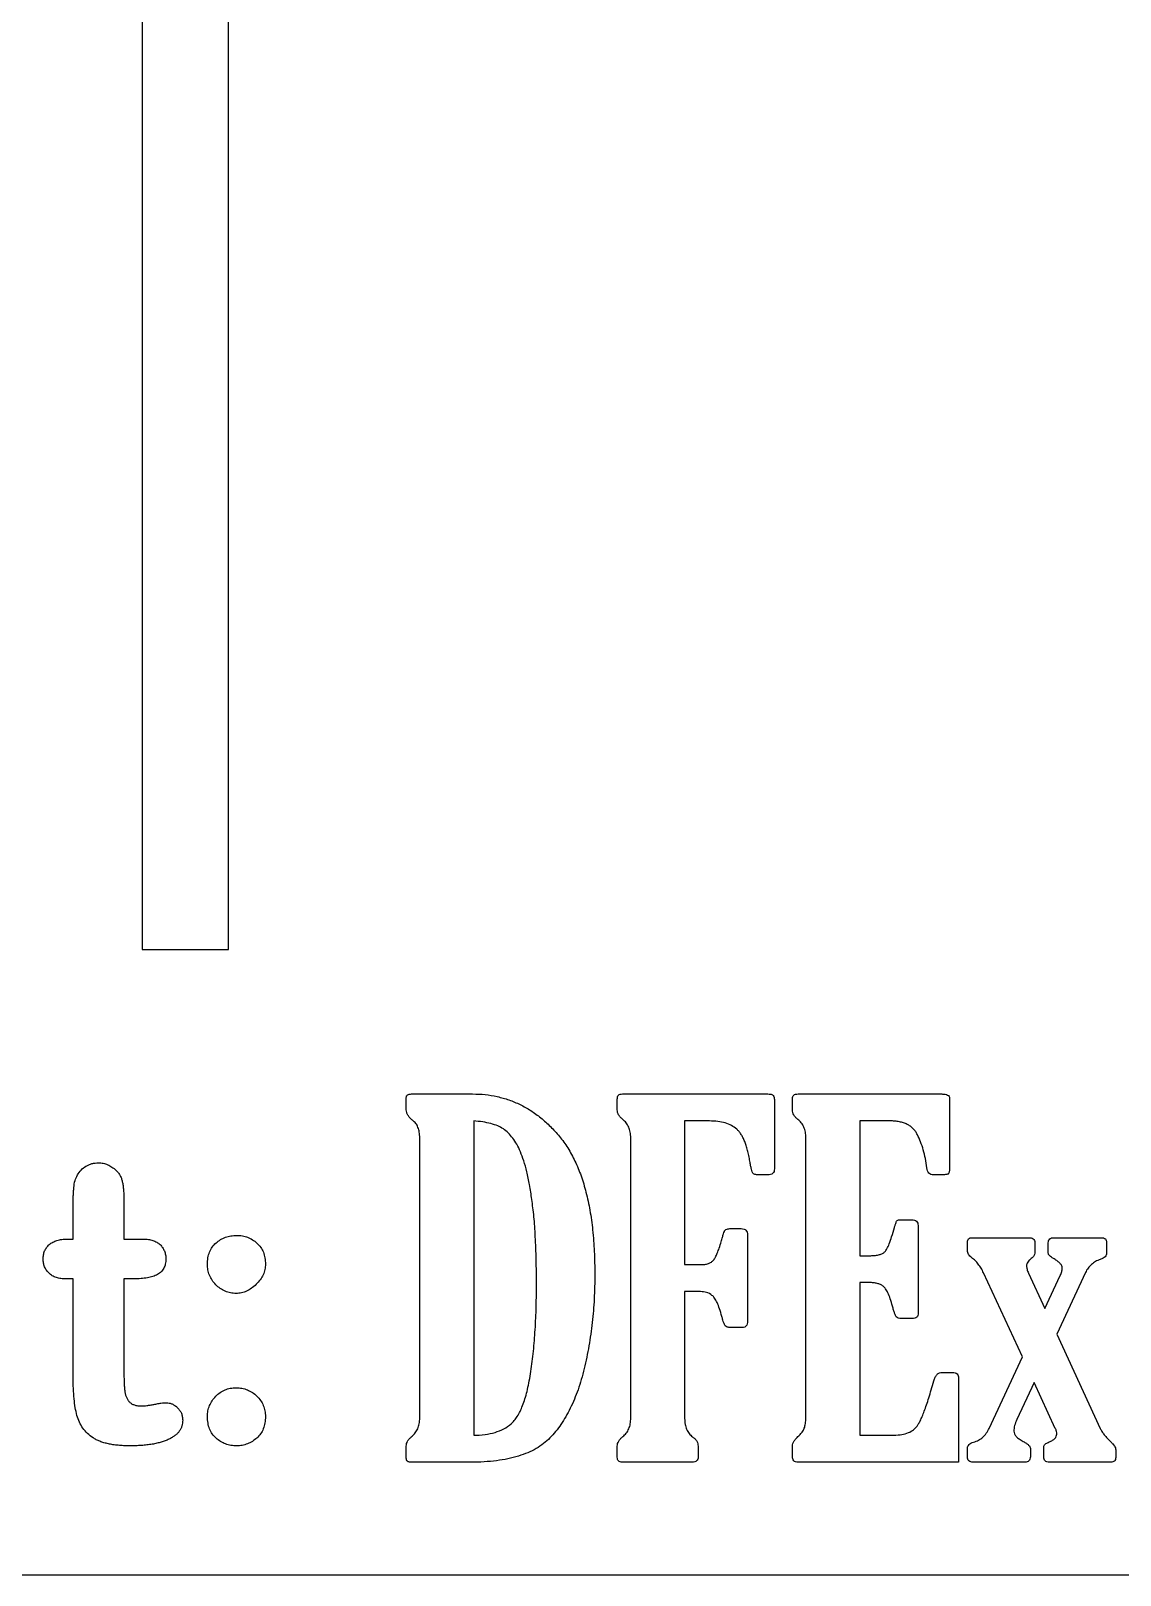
# Model space of a CAD drawing. Header units: millimetres. Extents: x 0 to 90, y 0 to 50.
# Drawn here: x 58.34 to 67.98, y 22.68 to 36.34 of the extents above; entities that cross this region are included whole.
import ezdxf

# ---------------------------------------------------------------- set-up
doc = ezdxf.new("R2010")
doc.units = ezdxf.units.MM

msp = doc.modelspace()

# ---------------------------------------------------------------- linework, layer by layer
at = {"color": 7, "linetype": 'Continuous', "lineweight": 25}
for p, q in [((59.32, 46.939), (59.32, 28.21)), ((60.085, 28.21), (60.085, 46.939)), ((59.32, 28.21), (60.085, 28.21)), ((61.706, 26.933), (62.245, 26.933)), ((63.571, 26.933), (64.847, 26.933)), ((65.125, 26.933), (66.397, 26.933)), ((61.659, 26.792), (61.659, 26.901)), ((63.526, 26.792), (63.526, 26.887)), ((64.916, 26.868), (64.916, 26.27)), ((65.075, 26.792), (65.075, 26.893)), ((66.466, 26.895), (66.466, 26.284)), ((62.255, 26.694), (62.255, 23.913)), ((64.122, 26.694), (64.122, 25.423)), ((64.341, 26.694), (64.122, 26.694)), ((65.939, 26.694), (65.671, 26.694)), ((65.671, 26.694), (65.671, 25.502)), ((61.778, 24.065), (61.778, 26.545)), ((63.645, 24.065), (63.645, 26.545)), ((65.194, 24.065), (65.194, 26.545)), ((64.855, 26.217), (64.774, 26.217)), ((66.402, 26.217), (66.324, 26.217)), ((59.16, 25.967), (59.16, 25.649)), ((58.711, 25.649), (58.711, 25.929)), ((64.53, 25.741), (64.623, 25.741)), ((64.678, 25.687), (64.678, 24.922)), ((66.039, 25.82), (66.132, 25.82)), ((66.188, 25.769), (66.188, 24.995)), ((58.66, 25.649), (58.711, 25.649)), ((59.16, 25.649), (59.33, 25.649)), ((66.625, 25.55), (66.625, 25.622)), ((66.667, 25.661), (67.163, 25.661)), ((67.22, 25.617), (67.22, 25.524)), ((67.34, 25.524), (67.34, 25.617)), ((67.391, 25.661), (67.808, 25.661)), ((67.856, 25.62), (67.856, 25.525)), ((64.122, 25.423), (64.262, 25.423)), ((65.671, 25.502), (65.769, 25.502)), ((58.711, 25.296), (58.65, 25.296)), ((58.711, 24.426), (58.711, 25.296)), ((59.247, 25.296), (59.16, 25.296)), ((59.16, 25.296), (59.16, 24.464)), ((67.11, 24.607), (66.767, 25.35)), ((67.164, 25.348), (67.309, 25.034)), ((67.309, 25.034), (67.446, 25.326)), ((67.668, 25.352), (67.414, 24.807)), ((64.262, 25.185), (64.122, 25.185)), ((64.122, 25.185), (64.122, 24.06)), ((65.756, 25.264), (65.671, 25.264)), ((65.671, 25.264), (65.671, 23.913)), ((64.633, 24.867), (64.53, 24.867)), ((66.137, 24.946), (66.039, 24.946)), ((67.414, 24.807), (67.799, 23.974)), ((66.816, 23.974), (67.11, 24.607)), ((66.402, 24.469), (66.492, 24.469)), ((66.545, 24.418), (66.545, 23.675)), ((67.215, 24.38), (67.062, 24.052)), ((67.402, 23.974), (67.215, 24.38)), ((65.671, 23.913), (65.955, 23.913)), ((61.659, 23.71), (61.659, 23.817)), ((63.526, 23.719), (63.526, 23.817)), ((64.241, 23.816), (64.241, 23.723)), ((65.075, 23.725), (65.075, 23.817)), ((66.625, 23.721), (66.625, 23.797)), ((67.181, 23.797), (67.181, 23.723)), ((67.3, 23.721), (67.3, 23.81)), ((67.936, 23.785), (67.936, 23.717)), ((62.228, 23.675), (61.696, 23.675)), ((64.189, 23.675), (63.569, 23.675)), ((66.545, 23.675), (65.125, 23.675)), ((67.132, 23.675), (66.675, 23.675)), ((67.891, 23.675), (67.349, 23.675)), ((88, 22.676), (2, 22.676))]:
    msp.add_line(p, q, dxfattribs=at)
for points, knots in [([(61.659, 26.901), (61.659, 26.906), (61.66, 26.915), (61.671, 26.926), (61.687, 26.932), (61.699, 26.932), (61.706, 26.933)], [0, 0, 0, 0, 0.21703, 0.421548, 0.67166, 1, 1, 1, 1]), ([(62.245, 26.933), (62.283, 26.932), (62.356, 26.93), (62.464, 26.911), (62.568, 26.882), (62.667, 26.84), (62.761, 26.787), (62.852, 26.722), (62.936, 26.644), (63.017, 26.557), (63.091, 26.454), (63.155, 26.338), (63.208, 26.206), (63.252, 26.06), (63.286, 25.9), (63.31, 25.725), (63.324, 25.535), (63.326, 25.404), (63.327, 25.336)], [0, 0, 0, 0, 0.051562, 0.101748, 0.151107, 0.200096, 0.250061, 0.30088, 0.353342, 0.408422, 0.465993, 0.527072, 0.592261, 0.661948, 0.73742, 0.818624, 0.906132, 1, 1, 1, 1]), ([(63.526, 26.887), (63.526, 26.893), (63.528, 26.906), (63.535, 26.923), (63.552, 26.931), (63.564, 26.932), (63.571, 26.933)], [0, 0, 0, 0, 0.27334, 0.503692, 0.72666, 1, 1, 1, 1]), ([(64.847, 26.933), (64.854, 26.933), (64.867, 26.933), (64.885, 26.93), (64.897, 26.927), (64.909, 26.918), (64.916, 26.897), (64.916, 26.879), (64.916, 26.868)], [0, 0, 0, 0, 0.193589, 0.340309, 0.45255, 0.533181, 0.708933, 1, 1, 1, 1]), ([(65.075, 26.893), (65.076, 26.899), (65.076, 26.91), (65.087, 26.924), (65.104, 26.932), (65.118, 26.932), (65.125, 26.933)], [0, 0, 0, 0, 0.244352, 0.459125, 0.69736, 1, 1, 1, 1]), ([(66.397, 26.933), (66.407, 26.932), (66.425, 26.931), (66.447, 26.925), (66.463, 26.913), (66.465, 26.901), (66.466, 26.895)], [0, 0, 0, 0, 0.350805, 0.605794, 0.80787, 1, 1, 1, 1]), ([(61.714, 26.7), (61.706, 26.707), (61.69, 26.72), (61.673, 26.744), (61.661, 26.767), (61.659, 26.784), (61.659, 26.792)], [0, 0, 0, 0, 0.295433, 0.55371, 0.780361, 1, 1, 1, 1]), ([(63.574, 26.708), (63.566, 26.714), (63.553, 26.726), (63.537, 26.746), (63.528, 26.769), (63.526, 26.784), (63.526, 26.792)], [0, 0, 0, 0, 0.2809942, 0.5288766, 0.7624819, 1, 1, 1, 1]), ([(65.123, 26.708), (65.116, 26.714), (65.102, 26.726), (65.086, 26.746), (65.077, 26.769), (65.076, 26.784), (65.075, 26.792)], [0, 0, 0, 0, 0.280994, 0.528877, 0.762482, 1, 1, 1, 1]), ([(61.778, 26.545), (61.777, 26.562), (61.776, 26.593), (61.764, 26.637), (61.745, 26.674), (61.724, 26.691), (61.714, 26.7)], [0, 0, 0, 0, 0.287406, 0.540347, 0.774529, 1, 1, 1, 1]), ([(62.811, 25.24), (62.811, 25.279), (62.81, 25.355), (62.809, 25.465), (62.805, 25.569), (62.801, 25.667), (62.795, 25.759), (62.789, 25.845), (62.779, 25.924), (62.768, 26.019), (62.75, 26.125), (62.727, 26.24), (62.701, 26.337), (62.671, 26.418), (62.639, 26.486), (62.602, 26.542), (62.564, 26.588), (62.518, 26.625), (62.466, 26.652), (62.405, 26.672), (62.333, 26.687), (62.282, 26.692), (62.255, 26.694)], [0, 0, 0, 0, 0.067616, 0.131644, 0.191733, 0.248614, 0.301964, 0.351754, 0.397707, 0.440488, 0.517767, 0.58534, 0.643538, 0.692579, 0.735366, 0.773572, 0.808253, 0.840493, 0.873476, 0.910326, 0.952577, 1, 1, 1, 1]), ([(63.645, 26.545), (63.644, 26.562), (63.643, 26.594), (63.629, 26.639), (63.606, 26.678), (63.585, 26.698), (63.574, 26.708)], [0, 0, 0, 0, 0.273721, 0.52397, 0.759544, 1, 1, 1, 1]), ([(64.699, 26.337), (64.696, 26.354), (64.69, 26.386), (64.68, 26.433), (64.667, 26.475), (64.654, 26.512), (64.639, 26.546), (64.622, 26.575), (64.604, 26.6), (64.577, 26.628), (64.537, 26.656), (64.48, 26.679), (64.413, 26.692), (64.366, 26.693), (64.341, 26.694)], [0, 0, 0, 0, 0.090747, 0.173403, 0.250564, 0.321156, 0.384492, 0.443498, 0.497929, 0.547969, 0.646427, 0.752358, 0.869145, 1, 1, 1, 1]), ([(65.194, 26.545), (65.194, 26.562), (65.192, 26.595), (65.178, 26.64), (65.156, 26.68), (65.134, 26.699), (65.123, 26.708)], [0, 0, 0, 0, 0.2766639, 0.5265419, 0.7646554, 1, 1, 1, 1]), ([(66.266, 26.279), (66.262, 26.306), (66.254, 26.36), (66.235, 26.437), (66.211, 26.507), (66.188, 26.561), (66.166, 26.601), (66.145, 26.626), (66.12, 26.647), (66.091, 26.665), (66.058, 26.677), (66.022, 26.688), (65.981, 26.693), (65.953, 26.694), (65.939, 26.694)], [0, 0, 0, 0, 0.14083, 0.273092, 0.397636, 0.515059, 0.570781, 0.625624, 0.680467, 0.735835, 0.79539, 0.858245, 0.925762, 1, 1, 1, 1]), ([(58.749, 26.216), (58.758, 26.231), (58.779, 26.262), (58.816, 26.29), (58.85, 26.307), (58.877, 26.317), (58.905, 26.322), (58.925, 26.323), (58.935, 26.324)], [0, 0, 0, 0, 0.2391174, 0.4854199, 0.6131083, 0.7407968, 0.868095, 1, 1, 1, 1]), ([(58.935, 26.324), (58.949, 26.323), (58.977, 26.321), (59.017, 26.308), (59.056, 26.287), (59.078, 26.267), (59.09, 26.257)], [0, 0, 0, 0, 0.241808, 0.484865, 0.73414, 1, 1, 1, 1]), ([(59.09, 26.257), (59.097, 26.249), (59.112, 26.235), (59.128, 26.208), (59.141, 26.18), (59.148, 26.147), (59.154, 26.111), (59.158, 26.069), (59.16, 26.02), (59.16, 25.985), (59.16, 25.967)], [0, 0, 0, 0, 0.101685, 0.202223, 0.302337, 0.406865, 0.522539, 0.660286, 0.818768, 1, 1, 1, 1]), ([(64.774, 26.217), (64.764, 26.218), (64.746, 26.218), (64.724, 26.229), (64.718, 26.248), (64.712, 26.27), (64.705, 26.3), (64.701, 26.324), (64.699, 26.337)], [0, 0, 0, 0, 0.194906, 0.332345, 0.417228, 0.558111, 0.752479, 1, 1, 1, 1]), ([(64.916, 26.27), (64.916, 26.262), (64.915, 26.247), (64.902, 26.229), (64.881, 26.218), (64.864, 26.218), (64.855, 26.217)], [0, 0, 0, 0, 0.254502, 0.469212, 0.706075, 1, 1, 1, 1]), ([(66.324, 26.217), (66.316, 26.218), (66.301, 26.219), (66.282, 26.233), (66.27, 26.253), (66.267, 26.27), (66.266, 26.279)], [0, 0, 0, 0, 0.248225, 0.466861, 0.707643, 1, 1, 1, 1]), ([(66.466, 26.284), (66.466, 26.277), (66.466, 26.264), (66.464, 26.247), (66.461, 26.235), (66.456, 26.226), (66.448, 26.221), (66.436, 26.22), (66.42, 26.218), (66.408, 26.217), (66.402, 26.217)], [0, 0, 0, 0, 0.189773, 0.331624, 0.443358, 0.514024, 0.584691, 0.684628, 0.82648, 1, 1, 1, 1]), ([(58.711, 25.929), (58.711, 25.947), (58.711, 25.981), (58.712, 26.028), (58.714, 26.069), (58.717, 26.114), (58.724, 26.165), (58.741, 26.2), (58.749, 26.216)], [0, 0, 0, 0, 0.181932, 0.345013, 0.484126, 0.604571, 0.812267, 1, 1, 1, 1]), ([(64.445, 25.625), (64.448, 25.639), (64.455, 25.662), (64.465, 25.693), (64.472, 25.713), (64.479, 25.731), (64.501, 25.741), (64.519, 25.741), (64.53, 25.741)], [0, 0, 0, 0, 0.2604724, 0.4587349, 0.5937947, 0.6712003, 0.7952402, 1, 1, 1, 1]), ([(64.623, 25.741), (64.631, 25.74), (64.646, 25.74), (64.666, 25.729), (64.676, 25.71), (64.677, 25.695), (64.678, 25.687)], [0, 0, 0, 0, 0.278024, 0.506055, 0.727975, 1, 1, 1, 1]), ([(65.769, 25.502), (65.782, 25.502), (65.808, 25.503), (65.843, 25.51), (65.872, 25.52), (65.896, 25.537), (65.915, 25.567), (65.935, 25.612), (65.956, 25.675), (65.97, 25.723), (65.978, 25.75)], [0, 0, 0, 0, 0.114653, 0.212215, 0.29445, 0.364206, 0.451459, 0.586857, 0.767977, 1, 1, 1, 1]), ([(65.978, 25.75), (65.98, 25.759), (65.985, 25.774), (65.992, 25.793), (65.996, 25.806), (66.002, 25.816), (66.018, 25.82), (66.031, 25.82), (66.039, 25.82)], [0, 0, 0, 0, 0.249157, 0.439703, 0.569879, 0.637434, 0.762214, 1, 1, 1, 1]), ([(66.132, 25.82), (66.141, 25.82), (66.155, 25.819), (66.175, 25.809), (66.186, 25.79), (66.187, 25.776), (66.188, 25.769)], [0, 0, 0, 0, 0.283702, 0.51639, 0.736665, 1, 1, 1, 1]), ([(58.445, 25.474), (58.446, 25.486), (58.447, 25.51), (58.457, 25.544), (58.475, 25.575), (58.499, 25.601), (58.53, 25.623), (58.568, 25.638), (58.612, 25.648), (58.644, 25.649), (58.66, 25.649)], [0, 0, 0, 0, 0.117496, 0.227988, 0.338481, 0.451863, 0.571438, 0.699982, 0.841093, 1, 1, 1, 1]), ([(59.33, 25.649), (59.345, 25.649), (59.375, 25.648), (59.415, 25.638), (59.451, 25.623), (59.48, 25.601), (59.503, 25.575), (59.519, 25.544), (59.53, 25.51), (59.531, 25.486), (59.531, 25.474)], [0, 0, 0, 0, 0.153546, 0.290487, 0.416467, 0.53538, 0.649908, 0.763158, 0.878013, 1, 1, 1, 1]), ([(59.899, 25.426), (59.899, 25.445), (59.901, 25.482), (59.916, 25.534), (59.94, 25.579), (59.974, 25.616), (60.014, 25.645), (60.058, 25.666), (60.107, 25.679), (60.141, 25.681), (60.158, 25.681)], [0, 0, 0, 0, 0.14133, 0.270077, 0.39123, 0.511806, 0.633596, 0.753065, 0.873423, 1, 1, 1, 1]), ([(60.158, 25.681), (60.175, 25.681), (60.208, 25.68), (60.255, 25.666), (60.299, 25.645), (60.338, 25.614), (60.372, 25.577), (60.396, 25.532), (60.41, 25.481), (60.412, 25.445), (60.412, 25.426)], [0, 0, 0, 0, 0.124428, 0.244201, 0.362909, 0.484965, 0.607951, 0.730598, 0.8594, 1, 1, 1, 1]), ([(64.262, 25.423), (64.275, 25.423), (64.299, 25.424), (64.331, 25.431), (64.358, 25.444), (64.38, 25.464), (64.396, 25.491), (64.413, 25.527), (64.429, 25.572), (64.439, 25.607), (64.445, 25.625)], [0, 0, 0, 0, 0.1275194, 0.2350554, 0.3314354, 0.4171748, 0.5179355, 0.6473893, 0.8071417, 1, 1, 1, 1]), ([(66.625, 25.622), (66.625, 25.627), (66.625, 25.638), (66.634, 25.653), (66.65, 25.66), (66.661, 25.661), (66.667, 25.661)], [0, 0, 0, 0, 0.263199, 0.48517, 0.718365, 1, 1, 1, 1]), ([(66.662, 25.484), (66.657, 25.489), (66.645, 25.497), (66.633, 25.513), (66.626, 25.53), (66.625, 25.543), (66.625, 25.55)], [0, 0, 0, 0, 0.275016, 0.522967, 0.753183, 1, 1, 1, 1]), ([(67.163, 25.661), (67.172, 25.661), (67.187, 25.661), (67.206, 25.652), (67.219, 25.636), (67.22, 25.623), (67.22, 25.617)], [0, 0, 0, 0, 0.302793, 0.54535, 0.754768, 1, 1, 1, 1]), ([(67.34, 25.617), (67.34, 25.624), (67.341, 25.636), (67.352, 25.651), (67.369, 25.661), (67.383, 25.661), (67.391, 25.661)], [0, 0, 0, 0, 0.254301, 0.474607, 0.706656, 1, 1, 1, 1]), ([(67.808, 25.661), (67.815, 25.661), (67.828, 25.66), (67.845, 25.652), (67.855, 25.637), (67.856, 25.626), (67.856, 25.62)], [0, 0, 0, 0, 0.2924044, 0.5330791, 0.7486499, 1, 1, 1, 1]), ([(58.65, 25.296), (58.634, 25.297), (58.604, 25.297), (58.563, 25.307), (58.526, 25.322), (58.497, 25.345), (58.474, 25.372), (58.457, 25.403), (58.447, 25.437), (58.446, 25.461), (58.445, 25.474)], [0, 0, 0, 0, 0.154525, 0.291015, 0.418112, 0.537545, 0.651607, 0.765385, 0.878058, 1, 1, 1, 1]), ([(59.531, 25.474), (59.53, 25.458), (59.529, 25.429), (59.514, 25.39), (59.491, 25.357), (59.457, 25.333), (59.415, 25.317), (59.366, 25.305), (59.309, 25.297), (59.268, 25.297), (59.247, 25.296)], [0, 0, 0, 0, 0.120336, 0.226921, 0.328514, 0.433007, 0.548609, 0.680106, 0.830114, 1, 1, 1, 1]), ([(60.153, 25.168), (60.136, 25.169), (60.103, 25.171), (60.055, 25.186), (60.011, 25.211), (59.972, 25.244), (59.94, 25.284), (59.916, 25.328), (59.901, 25.376), (59.9, 25.409), (59.899, 25.426)], [0, 0, 0, 0, 0.125705, 0.247555, 0.370746, 0.500313, 0.629244, 0.752929, 0.874413, 1, 1, 1, 1]), ([(60.412, 25.426), (60.412, 25.41), (60.41, 25.378), (60.393, 25.332), (60.367, 25.287), (60.331, 25.248), (60.29, 25.213), (60.247, 25.187), (60.2, 25.171), (60.169, 25.169), (60.153, 25.168)], [0, 0, 0, 0, 0.118531, 0.237888, 0.364338, 0.501167, 0.637311, 0.763762, 0.882716, 1, 1, 1, 1]), ([(66.767, 25.35), (66.76, 25.364), (66.746, 25.391), (66.721, 25.428), (66.694, 25.46), (66.673, 25.476), (66.662, 25.484)], [0, 0, 0, 0, 0.276795, 0.533227, 0.775223, 1, 1, 1, 1]), ([(67.189, 25.477), (67.183, 25.472), (67.171, 25.463), (67.158, 25.446), (67.149, 25.429), (67.148, 25.417), (67.147, 25.412)], [0, 0, 0, 0, 0.300457, 0.558276, 0.789444, 1, 1, 1, 1]), ([(67.147, 25.412), (67.148, 25.402), (67.151, 25.38), (67.159, 25.36), (67.164, 25.348)], [0, 0, 0, 0, 0.438984, 1, 1, 1, 1]), ([(67.22, 25.524), (67.219, 25.516), (67.214, 25.496), (67.198, 25.484), (67.189, 25.477)], [0, 0, 0, 0, 0.430925, 1, 1, 1, 1]), ([(67.392, 25.474), (67.384, 25.478), (67.37, 25.486), (67.354, 25.5), (67.342, 25.511), (67.34, 25.52), (67.34, 25.524)], [0, 0, 0, 0, 0.361518, 0.638855, 0.844978, 1, 1, 1, 1]), ([(67.463, 25.394), (67.462, 25.4), (67.459, 25.415), (67.444, 25.435), (67.421, 25.455), (67.402, 25.467), (67.392, 25.474)], [0, 0, 0, 0, 0.177856, 0.392059, 0.661616, 1, 1, 1, 1]), ([(67.8, 25.469), (67.785, 25.463), (67.757, 25.452), (67.721, 25.425), (67.69, 25.392), (67.675, 25.366), (67.668, 25.352)], [0, 0, 0, 0, 0.2552918, 0.5012628, 0.7443388, 1, 1, 1, 1]), ([(67.856, 25.525), (67.855, 25.519), (67.854, 25.507), (67.842, 25.491), (67.823, 25.478), (67.808, 25.472), (67.8, 25.469)], [0, 0, 0, 0, 0.208516, 0.4286592, 0.6835185, 1, 1, 1, 1]), ([(63.327, 25.336), (63.326, 25.264), (63.324, 25.122), (63.305, 24.911), (63.277, 24.705), (63.242, 24.537), (63.208, 24.408), (63.18, 24.317), (63.147, 24.232), (63.111, 24.152), (63.071, 24.078), (63.029, 24.009), (62.981, 23.947), (62.931, 23.889), (62.874, 23.838), (62.808, 23.793), (62.733, 23.757), (62.649, 23.727), (62.556, 23.703), (62.455, 23.687), (62.345, 23.676), (62.268, 23.675), (62.228, 23.675)], [0, 0, 0, 0, 0.094316, 0.186762, 0.27787, 0.367767, 0.411331, 0.452923, 0.492836, 0.531019, 0.567732, 0.603014, 0.637142, 0.670447, 0.703549, 0.737989, 0.774322, 0.813089, 0.854607, 0.899499, 0.947814, 1, 1, 1, 1]), ([(67.446, 25.326), (67.451, 25.337), (67.46, 25.359), (67.462, 25.383), (67.463, 25.394)], [0, 0, 0, 0, 0.526584, 1, 1, 1, 1]), ([(62.255, 23.913), (62.288, 23.914), (62.352, 23.916), (62.443, 23.936), (62.521, 23.967), (62.578, 24.005), (62.616, 24.044), (62.643, 24.081), (62.667, 24.126), (62.689, 24.177), (62.71, 24.237), (62.728, 24.303), (62.744, 24.377), (62.763, 24.488), (62.783, 24.637), (62.799, 24.827), (62.809, 25.03), (62.81, 25.169), (62.811, 25.24)], [0, 0, 0, 0, 0.062485, 0.118471, 0.169773, 0.217955, 0.243118, 0.271053, 0.302048, 0.336664, 0.375144, 0.417664, 0.46427, 0.515161, 0.625174, 0.742712, 0.867598, 1, 1, 1, 1]), ([(64.451, 24.964), (64.444, 24.987), (64.433, 25.029), (64.412, 25.084), (64.39, 25.125), (64.36, 25.157), (64.316, 25.18), (64.28, 25.183), (64.262, 25.185)], [0, 0, 0, 0, 0.227818, 0.41189, 0.553467, 0.658359, 0.830294, 1, 1, 1, 1]), ([(65.961, 25.056), (65.955, 25.078), (65.944, 25.118), (65.924, 25.169), (65.903, 25.207), (65.881, 25.233), (65.854, 25.247), (65.825, 25.257), (65.792, 25.263), (65.768, 25.264), (65.756, 25.264)], [0, 0, 0, 0, 0.208408, 0.378438, 0.508066, 0.605019, 0.690257, 0.782969, 0.885641, 1, 1, 1, 1]), ([(66.039, 24.946), (66.03, 24.947), (66.014, 24.947), (65.995, 24.958), (65.986, 24.975), (65.979, 24.995), (65.97, 25.023), (65.964, 25.044), (65.961, 25.056)], [0, 0, 0, 0, 0.180652, 0.322673, 0.414024, 0.556227, 0.749653, 1, 1, 1, 1]), ([(64.53, 24.867), (64.519, 24.867), (64.502, 24.867), (64.482, 24.878), (64.474, 24.894), (64.467, 24.911), (64.459, 24.935), (64.454, 24.953), (64.451, 24.964)], [0, 0, 0, 0, 0.219686, 0.37158, 0.459351, 0.593226, 0.771954, 1, 1, 1, 1]), ([(64.678, 24.922), (64.678, 24.914), (64.677, 24.899), (64.669, 24.88), (64.653, 24.868), (64.64, 24.867), (64.633, 24.867)], [0, 0, 0, 0, 0.300948, 0.541256, 0.750076, 1, 1, 1, 1]), ([(66.188, 24.995), (66.187, 24.988), (66.187, 24.974), (66.176, 24.957), (66.158, 24.947), (66.144, 24.947), (66.137, 24.946)], [0, 0, 0, 0, 0.271923, 0.489598, 0.720461, 1, 1, 1, 1]), ([(59.16, 24.464), (59.16, 24.447), (59.161, 24.416), (59.162, 24.372), (59.164, 24.335), (59.167, 24.302), (59.173, 24.274), (59.181, 24.249), (59.193, 24.227), (59.208, 24.207), (59.228, 24.191), (59.253, 24.181), (59.283, 24.173), (59.305, 24.173), (59.316, 24.173)], [0, 0, 0, 0, 0.129766, 0.245174, 0.343616, 0.426698, 0.498929, 0.566908, 0.6326, 0.695254, 0.759531, 0.829932, 0.90941, 1, 1, 1, 1]), ([(66.326, 24.394), (66.33, 24.406), (66.336, 24.426), (66.354, 24.451), (66.376, 24.467), (66.393, 24.468), (66.402, 24.469)], [0, 0, 0, 0, 0.305736, 0.560489, 0.774545, 1, 1, 1, 1]), ([(66.492, 24.469), (66.5, 24.469), (66.515, 24.468), (66.533, 24.458), (66.544, 24.439), (66.545, 24.425), (66.545, 24.418)], [0, 0, 0, 0, 0.275351, 0.50681, 0.731955, 1, 1, 1, 1]), ([(59.208, 23.819), (59.191, 23.82), (59.157, 23.82), (59.109, 23.824), (59.064, 23.829), (59.023, 23.837), (58.984, 23.846), (58.948, 23.859), (58.916, 23.873), (58.878, 23.895), (58.836, 23.928), (58.796, 23.975), (58.764, 24.028), (58.742, 24.09), (58.729, 24.16), (58.718, 24.239), (58.712, 24.329), (58.711, 24.392), (58.711, 24.426)], [0, 0, 0, 0, 0.0560327, 0.1083862, 0.1571621, 0.2031373, 0.2462741, 0.2872154, 0.3254322, 0.3612556, 0.429807, 0.4961188, 0.5624417, 0.6312623, 0.7074284, 0.793582, 0.8911973, 1, 1, 1, 1]), ([(59.899, 24.079), (59.9, 24.096), (59.901, 24.129), (59.916, 24.176), (59.939, 24.22), (59.971, 24.259), (60.01, 24.292), (60.054, 24.316), (60.102, 24.331), (60.136, 24.332), (60.153, 24.333)], [0, 0, 0, 0, 0.125955, 0.247795, 0.369558, 0.49613, 0.624308, 0.747254, 0.870296, 1, 1, 1, 1]), ([(60.153, 24.333), (60.17, 24.332), (60.204, 24.331), (60.253, 24.316), (60.298, 24.293), (60.337, 24.26), (60.371, 24.222), (60.395, 24.177), (60.41, 24.129), (60.412, 24.096), (60.412, 24.079)], [0, 0, 0, 0, 0.128489, 0.25157, 0.374971, 0.502107, 0.629891, 0.751686, 0.872749, 1, 1, 1, 1]), ([(65.955, 23.913), (65.98, 23.914), (66.025, 23.915), (66.087, 23.929), (66.137, 23.952), (66.171, 23.981), (66.191, 24.012), (66.208, 24.043), (66.225, 24.082), (66.244, 24.129), (66.263, 24.184), (66.284, 24.247), (66.304, 24.318), (66.319, 24.368), (66.326, 24.394)], [0, 0, 0, 0, 0.107927, 0.200618, 0.280112, 0.352529, 0.393647, 0.445163, 0.509025, 0.583405, 0.670186, 0.768026, 0.87845, 1, 1, 1, 1]), ([(59.316, 24.173), (59.324, 24.173), (59.34, 24.173), (59.365, 24.176), (59.395, 24.181), (59.426, 24.186), (59.458, 24.193), (59.486, 24.198), (59.512, 24.2), (59.527, 24.201), (59.535, 24.201)], [0, 0, 0, 0, 0.100252, 0.216889, 0.352733, 0.503179, 0.654056, 0.787649, 0.902022, 1, 1, 1, 1]), ([(59.535, 24.201), (59.544, 24.2), (59.562, 24.199), (59.588, 24.191), (59.613, 24.176), (59.636, 24.157), (59.655, 24.134), (59.67, 24.108), (59.678, 24.078), (59.679, 24.058), (59.68, 24.047)], [0, 0, 0, 0, 0.11639, 0.232937, 0.351977, 0.481167, 0.611998, 0.737677, 0.866564, 1, 1, 1, 1]), ([(59.68, 24.047), (59.68, 24.038), (59.679, 24.021), (59.673, 23.995), (59.664, 23.971), (59.65, 23.949), (59.633, 23.928), (59.611, 23.91), (59.586, 23.893), (59.558, 23.877), (59.525, 23.864), (59.49, 23.852), (59.451, 23.842), (59.409, 23.833), (59.363, 23.827), (59.314, 23.822), (59.262, 23.82), (59.226, 23.82), (59.208, 23.819)], [0, 0, 0, 0, 0.04607, 0.091292, 0.135233, 0.179243, 0.225411, 0.273927, 0.325622, 0.381862, 0.44207, 0.507032, 0.575989, 0.650274, 0.729952, 0.81439, 0.904639, 1, 1, 1, 1]), ([(60.158, 23.819), (60.141, 23.82), (60.108, 23.822), (60.059, 23.835), (60.015, 23.857), (59.974, 23.886), (59.94, 23.924), (59.916, 23.97), (59.902, 24.022), (59.9, 24.059), (59.899, 24.079)], [0, 0, 0, 0, 0.12487, 0.243486, 0.362926, 0.484146, 0.606787, 0.729028, 0.858016, 1, 1, 1, 1]), ([(60.412, 24.079), (60.412, 24.06), (60.41, 24.023), (60.395, 23.971), (60.372, 23.925), (60.337, 23.888), (60.298, 23.858), (60.254, 23.836), (60.207, 23.822), (60.175, 23.82), (60.158, 23.819)], [0, 0, 0, 0, 0.141157, 0.270867, 0.395105, 0.519245, 0.641697, 0.759281, 0.877292, 1, 1, 1, 1]), ([(61.706, 23.901), (61.717, 23.911), (61.739, 23.932), (61.761, 23.971), (61.776, 24.016), (61.777, 24.048), (61.778, 24.065)], [0, 0, 0, 0, 0.242472, 0.483448, 0.730078, 1, 1, 1, 1]), ([(63.574, 23.901), (63.585, 23.911), (63.607, 23.931), (63.63, 23.97), (63.643, 24.016), (63.644, 24.048), (63.645, 24.065)], [0, 0, 0, 0, 0.239995, 0.478006, 0.726803, 1, 1, 1, 1]), ([(64.122, 24.06), (64.122, 24.043), (64.123, 24.011), (64.138, 23.966), (64.16, 23.927), (64.181, 23.908), (64.192, 23.898)], [0, 0, 0, 0, 0.2788416, 0.5274521, 0.7628029, 1, 1, 1, 1]), ([(65.139, 23.914), (65.147, 23.923), (65.165, 23.941), (65.183, 23.976), (65.192, 24.018), (65.194, 24.049), (65.194, 24.065)], [0, 0, 0, 0, 0.220136, 0.45293, 0.710835, 1, 1, 1, 1]), ([(67.062, 24.052), (67.054, 24.035), (67.039, 24.002), (67.036, 23.966), (67.035, 23.949)], [0, 0, 0, 0, 0.538442, 1, 1, 1, 1]), ([(65.075, 23.817), (65.076, 23.825), (65.078, 23.841), (65.092, 23.865), (65.111, 23.89), (65.129, 23.905), (65.139, 23.914)], [0, 0, 0, 0, 0.190383, 0.419018, 0.678901, 1, 1, 1, 1]), ([(66.679, 23.852), (66.694, 23.857), (66.723, 23.868), (66.761, 23.895), (66.793, 23.93), (66.808, 23.959), (66.816, 23.974)], [0, 0, 0, 0, 0.248665, 0.489027, 0.735407, 1, 1, 1, 1]), ([(67.035, 23.949), (67.036, 23.941), (67.038, 23.924), (67.057, 23.901), (67.083, 23.878), (67.106, 23.866), (67.118, 23.859)], [0, 0, 0, 0, 0.183092, 0.401813, 0.66571, 1, 1, 1, 1]), ([(67.348, 23.854), (67.358, 23.859), (67.376, 23.867), (67.399, 23.883), (67.412, 23.903), (67.414, 23.917), (67.415, 23.924)], [0, 0, 0, 0, 0.324696, 0.583662, 0.801811, 1, 1, 1, 1]), ([(67.415, 23.924), (67.415, 23.932), (67.414, 23.949), (67.406, 23.965), (67.402, 23.974)], [0, 0, 0, 0, 0.4666214, 1, 1, 1, 1]), ([(67.799, 23.974), (67.804, 23.965), (67.814, 23.945), (67.836, 23.916), (67.861, 23.886), (67.881, 23.866), (67.892, 23.856)], [0, 0, 0, 0, 0.212113, 0.445383, 0.70864, 1, 1, 1, 1]), ([(61.659, 23.817), (61.659, 23.825), (61.66, 23.84), (61.67, 23.862), (61.685, 23.883), (61.699, 23.895), (61.706, 23.901)], [0, 0, 0, 0, 0.2320162, 0.4605104, 0.7140782, 1, 1, 1, 1]), ([(63.526, 23.817), (63.526, 23.825), (63.527, 23.84), (63.538, 23.862), (63.553, 23.883), (63.567, 23.895), (63.574, 23.901)], [0, 0, 0, 0, 0.231452, 0.461822, 0.714773, 1, 1, 1, 1]), ([(64.192, 23.898), (64.2, 23.893), (64.214, 23.882), (64.23, 23.862), (64.239, 23.839), (64.24, 23.823), (64.241, 23.816)], [0, 0, 0, 0, 0.278727, 0.532007, 0.767126, 1, 1, 1, 1]), ([(66.625, 23.797), (66.625, 23.804), (66.627, 23.816), (66.638, 23.832), (66.656, 23.845), (66.671, 23.849), (66.679, 23.852)], [0, 0, 0, 0, 0.227728, 0.442433, 0.69856, 1, 1, 1, 1]), ([(67.118, 23.859), (67.127, 23.853), (67.144, 23.844), (67.164, 23.828), (67.178, 23.813), (67.18, 23.802), (67.181, 23.797)], [0, 0, 0, 0, 0.3521113, 0.629087, 0.8378729, 1, 1, 1, 1]), ([(67.3, 23.81), (67.301, 23.814), (67.302, 23.823), (67.312, 23.835), (67.328, 23.846), (67.341, 23.851), (67.348, 23.854)], [0, 0, 0, 0, 0.185385, 0.397616, 0.662093, 1, 1, 1, 1]), ([(67.892, 23.856), (67.898, 23.85), (67.91, 23.838), (67.924, 23.819), (67.934, 23.802), (67.935, 23.79), (67.936, 23.785)], [0, 0, 0, 0, 0.321534, 0.584232, 0.810154, 1, 1, 1, 1]), ([(61.696, 23.675), (61.69, 23.675), (61.681, 23.676), (61.667, 23.682), (61.66, 23.695), (61.659, 23.705), (61.659, 23.71)], [0, 0, 0, 0, 0.279286, 0.50724, 0.731203, 1, 1, 1, 1]), ([(63.569, 23.675), (63.563, 23.675), (63.551, 23.675), (63.536, 23.685), (63.526, 23.7), (63.526, 23.712), (63.526, 23.719)], [0, 0, 0, 0, 0.274594, 0.496319, 0.725406, 1, 1, 1, 1]), ([(64.241, 23.723), (64.241, 23.715), (64.24, 23.702), (64.229, 23.685), (64.211, 23.676), (64.197, 23.675), (64.189, 23.675)], [0, 0, 0, 0, 0.266225, 0.489677, 0.718438, 1, 1, 1, 1]), ([(65.125, 23.675), (65.117, 23.675), (65.104, 23.676), (65.086, 23.686), (65.077, 23.704), (65.076, 23.718), (65.075, 23.725)], [0, 0, 0, 0, 0.272211, 0.496682, 0.727789, 1, 1, 1, 1]), ([(66.675, 23.675), (66.668, 23.675), (66.654, 23.676), (66.636, 23.685), (66.626, 23.702), (66.625, 23.714), (66.625, 23.721)], [0, 0, 0, 0, 0.2812213, 0.5161043, 0.7345175, 1, 1, 1, 1]), ([(67.181, 23.723), (67.18, 23.716), (67.179, 23.703), (67.17, 23.686), (67.153, 23.676), (67.139, 23.675), (67.132, 23.675)], [0, 0, 0, 0, 0.273458, 0.49455, 0.726542, 1, 1, 1, 1]), ([(67.349, 23.675), (67.342, 23.675), (67.328, 23.676), (67.311, 23.686), (67.301, 23.702), (67.3, 23.714), (67.3, 23.721)], [0, 0, 0, 0, 0.2851791, 0.5092943, 0.7307813, 1, 1, 1, 1]), ([(67.936, 23.717), (67.935, 23.711), (67.935, 23.699), (67.925, 23.684), (67.91, 23.675), (67.898, 23.675), (67.891, 23.675)], [0, 0, 0, 0, 0.26711, 0.489857, 0.715384, 1, 1, 1, 1])]:
    msp.add_open_spline(points, degree=3, knots=knots, dxfattribs=at)

doc.saveas('drawing.dxf')
